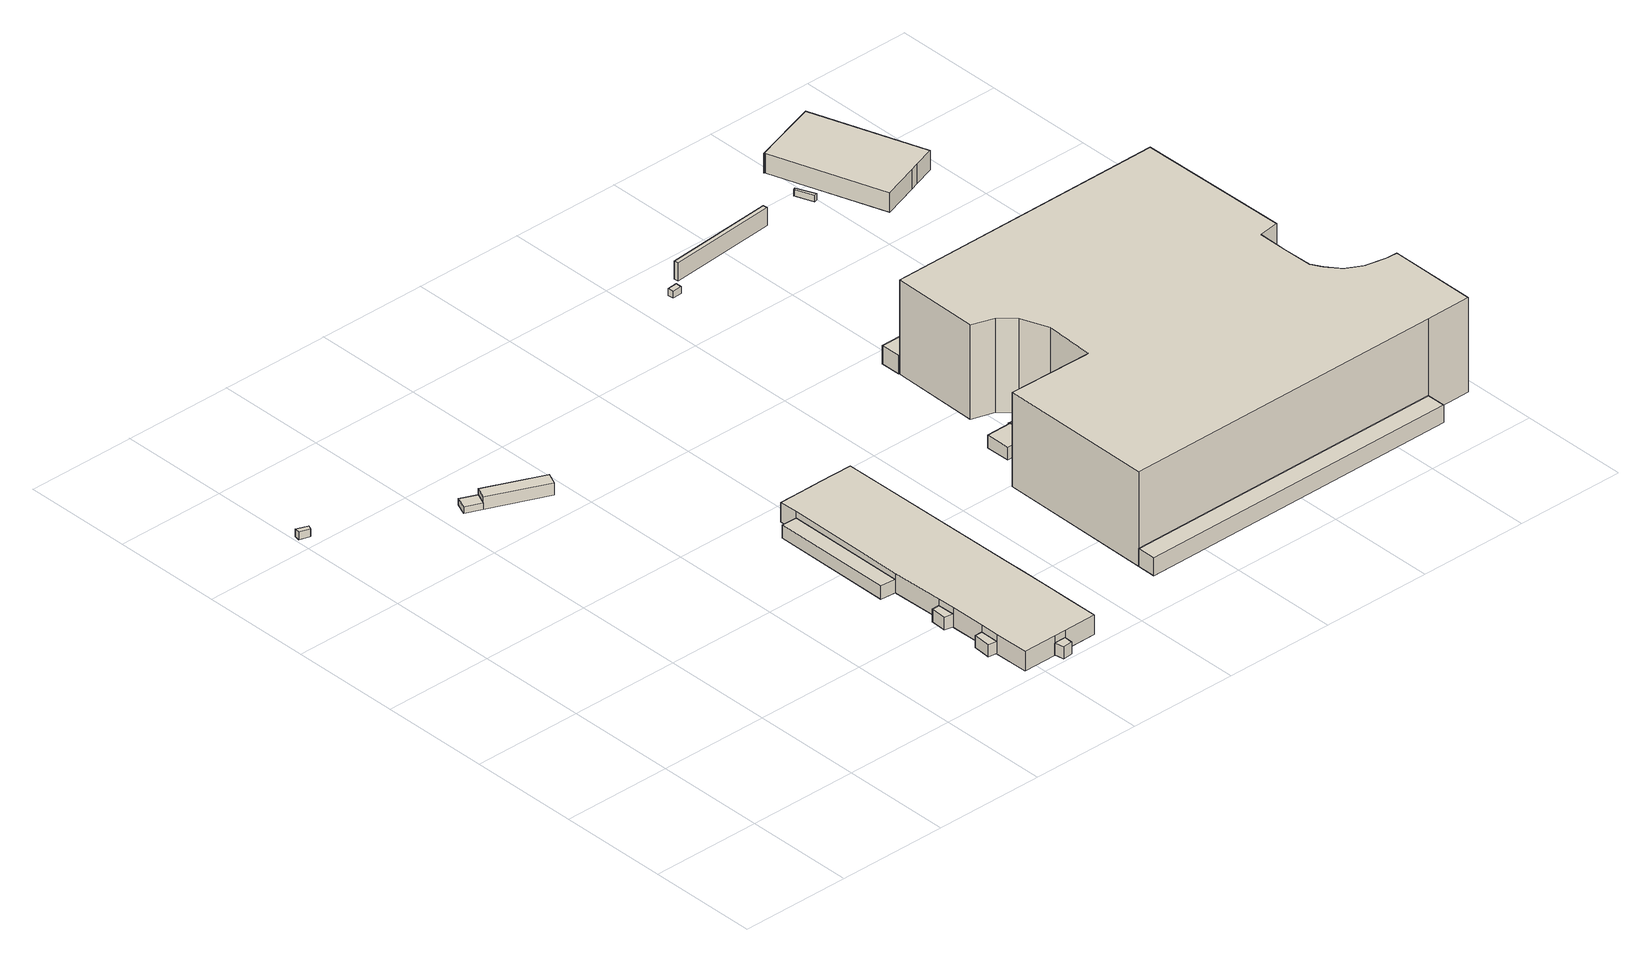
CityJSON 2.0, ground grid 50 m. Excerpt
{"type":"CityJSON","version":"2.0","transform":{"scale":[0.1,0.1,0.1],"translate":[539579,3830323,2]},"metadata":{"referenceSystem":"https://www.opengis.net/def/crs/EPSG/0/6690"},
"CityObjects":{
"building1":{"type":"Building","attributes":{"計測周辺長":15.38,"1/2500図郭":92,"区名":"住之江区","町丁目名称":"南港南２丁目","街区番号":5,"class":"3001","usage":"452","measuredHeight":3.5,"storeysAboveGround":1,"BuildingDetailAttribute.buildingRoofEdgeArea":12.56,"BuildingDetailAttribute.buildingStructureType":"610","BuildingDetailAttribute.buildingStructureOrgType":"2","BuildingDetailAttribute.detailedUsage":"1610","BuildingDetailAttribute.specifiedBuildingCoverageRate":0.6,"BuildingDetailAttribute.surveyYear":2017,"BuildingTsunamiRiskAttribute.description":"1","BuildingTsunamiRiskAttribute.rank":"1","BuildingTsunamiRiskAttribute.depth":0.15,"BuildingHighTideRiskAttribute.description":"1","BuildingHighTideRiskAttribute.rank":"2","BuildingHighTideRiskAttribute.depth":2.67,"BuildingIDAttribute.prefecture":"27","BuildingIDAttribute.city":"27125"},"geometry":[{"type":"Solid","lod":"1","boundaries":[[[[0,1,2,3]],[[2,4,5,3]],[[1,6,4,2]],[[0,7,6,1]],[[3,5,7,0]],[[4,6,7,5]]]]}]},
"building2":{"type":"Building","attributes":{"class":"3001","measuredHeight":3,"BuildingDetailAttribute.specifiedBuildingCoverageRate":0.6,"BuildingDetailAttribute.surveyYear":2017,"BuildingTsunamiRiskAttribute.description":"1","BuildingTsunamiRiskAttribute.rank":"1","BuildingTsunamiRiskAttribute.depth":0.46,"BuildingHighTideRiskAttribute.description":"1","BuildingHighTideRiskAttribute.rank":"2","BuildingHighTideRiskAttribute.depth":2.98,"BuildingIDAttribute.prefecture":"27","BuildingIDAttribute.city":"27125"},"geometry":[{"type":"Solid","lod":"1","boundaries":[[[[8,9,10,11]],[[10,12,13,11]],[[9,14,12,10]],[[8,15,14,9]],[[11,13,15,8]],[[12,14,15,13]]]]}]},
"building3":{"type":"Building","attributes":{"class":"3001","measuredHeight":5.8,"BuildingDetailAttribute.specifiedBuildingCoverageRate":0.6,"BuildingDetailAttribute.surveyYear":2017,"BuildingTsunamiRiskAttribute.description":"1","BuildingTsunamiRiskAttribute.rank":"1","BuildingTsunamiRiskAttribute.depth":0.4,"BuildingHighTideRiskAttribute.description":"1","BuildingHighTideRiskAttribute.rank":"2","BuildingHighTideRiskAttribute.depth":2.92,"BuildingIDAttribute.prefecture":"27","BuildingIDAttribute.city":"27125"},"geometry":[{"type":"Solid","lod":"1","boundaries":[[[[16,17,18,19]],[[18,20,21,19]],[[17,22,20,18]],[[16,23,22,17]],[[19,21,23,16]],[[20,22,23,21]]]]}]},
"building4":{"type":"Building","attributes":{"計測周辺長":389.32,"1/2500図郭":93,"区名":"住之江区","町丁目名称":"南港南２丁目","街区番号":10,"class":"3003","usage":"431","measuredHeight":5.6,"storeysAboveGround":1,"BuildingDetailAttribute.buildingRoofEdgeArea":5432.97,"BuildingDetailAttribute.buildingStructureType":"610","BuildingDetailAttribute.buildingStructureOrgType":"2","BuildingDetailAttribute.detailedUsage":"1720","BuildingDetailAttribute.specifiedBuildingCoverageRate":0.6,"BuildingDetailAttribute.surveyYear":2017,"BuildingTsunamiRiskAttribute.description":"1","BuildingTsunamiRiskAttribute.rank":"1","BuildingTsunamiRiskAttribute.depth":0.21,"BuildingHighTideRiskAttribute.description":"1","BuildingHighTideRiskAttribute.rank":"2","BuildingHighTideRiskAttribute.depth":2.71,"BuildingIDAttribute.prefecture":"27","BuildingIDAttribute.city":"27125"},"geometry":[{"type":"Solid","lod":"1","boundaries":[[[[24,25,26,27]],[[26,28,29,27]],[[25,30,28,26]],[[24,31,30,25]],[[27,29,31,24]],[[28,30,31,29]]]]}]},
"building5":{"type":"Building","attributes":{"計測周辺長":389.32,"1/2500図郭":93,"区名":"住之江区","町丁目名称":"南港南２丁目","街区番号":10,"class":"3003","usage":"431","measuredHeight":5.8,"storeysAboveGround":1,"BuildingDetailAttribute.buildingRoofEdgeArea":5432.97,"BuildingDetailAttribute.buildingStructureType":"610","BuildingDetailAttribute.buildingStructureOrgType":"2","BuildingDetailAttribute.detailedUsage":"1720","BuildingDetailAttribute.specifiedBuildingCoverageRate":0.6,"BuildingDetailAttribute.surveyYear":2017,"BuildingTsunamiRiskAttribute.description":"1","BuildingTsunamiRiskAttribute.rank":"1","BuildingTsunamiRiskAttribute.depth":0.25,"BuildingHighTideRiskAttribute.description":"1","BuildingHighTideRiskAttribute.rank":"2","BuildingHighTideRiskAttribute.depth":2.76,"BuildingIDAttribute.prefecture":"27","BuildingIDAttribute.city":"27125"},"geometry":[{"type":"Solid","lod":"1","boundaries":[[[[32,33,34,35]],[[34,36,37,35]],[[33,38,36,34]],[[32,39,38,33]],[[35,37,39,32]],[[36,38,39,37]]]]}]},
"building6":{"type":"Building","attributes":{"計測周辺長":389.32,"1/2500図郭":93,"区名":"住之江区","町丁目名称":"南港南２丁目","街区番号":10,"class":"3003","usage":"431","measuredHeight":5.6,"storeysAboveGround":1,"BuildingDetailAttribute.buildingRoofEdgeArea":5432.97,"BuildingDetailAttribute.buildingStructureType":"610","BuildingDetailAttribute.buildingStructureOrgType":"2","BuildingDetailAttribute.detailedUsage":"1720","BuildingDetailAttribute.specifiedBuildingCoverageRate":0.6,"BuildingDetailAttribute.surveyYear":2017,"BuildingTsunamiRiskAttribute.description":"1","BuildingTsunamiRiskAttribute.rank":"1","BuildingTsunamiRiskAttribute.depth":0.11,"BuildingHighTideRiskAttribute.description":"1","BuildingHighTideRiskAttribute.rank":"2","BuildingHighTideRiskAttribute.depth":2.43,"BuildingIDAttribute.prefecture":"27","BuildingIDAttribute.city":"27125"},"geometry":[{"type":"Solid","lod":"1","boundaries":[[[[40,41,42,43]],[[42,44,45,43]],[[41,46,44,42]],[[40,47,46,41]],[[43,45,47,40]],[[44,46,47,45]]]]}]},
"building7":{"type":"Building","attributes":{"計測周辺長":389.32,"1/2500図郭":93,"区名":"住之江区","町丁目名称":"南港南２丁目","街区番号":10,"class":"3003","usage":"431","measuredHeight":6.1,"storeysAboveGround":1,"BuildingDetailAttribute.buildingRoofEdgeArea":5432.97,"BuildingDetailAttribute.buildingStructureType":"610","BuildingDetailAttribute.buildingStructureOrgType":"2","BuildingDetailAttribute.detailedUsage":"1720","BuildingDetailAttribute.specifiedBuildingCoverageRate":0.6,"BuildingDetailAttribute.surveyYear":2017,"BuildingTsunamiRiskAttribute.description":"1","BuildingTsunamiRiskAttribute.rank":"1","BuildingTsunamiRiskAttribute.depth":0.46,"BuildingHighTideRiskAttribute.description":"1","BuildingHighTideRiskAttribute.rank":"2","BuildingHighTideRiskAttribute.depth":2.97,"BuildingIDAttribute.prefecture":"27","BuildingIDAttribute.city":"27125"},"geometry":[{"type":"Solid","lod":"1","boundaries":[[[[48,49,50,51]],[[50,52,53,51]],[[49,54,52,50]],[[48,55,54,49]],[[51,53,55,48]],[[52,54,55,53]]]]}]},
"building8":{"type":"Building","attributes":{"計測周辺長":389.32,"1/2500図郭":93,"区名":"住之江区","町丁目名称":"南港南２丁目","街区番号":10,"class":"3001","usage":"431","measuredHeight":9,"storeysAboveGround":1,"BuildingDetailAttribute.buildingRoofEdgeArea":5432.97,"BuildingDetailAttribute.buildingStructureType":"610","BuildingDetailAttribute.buildingStructureOrgType":"2","BuildingDetailAttribute.detailedUsage":"1720","BuildingDetailAttribute.specifiedBuildingCoverageRate":0.6,"BuildingDetailAttribute.surveyYear":2017,"BuildingTsunamiRiskAttribute.description":"1","BuildingTsunamiRiskAttribute.rank":"1","BuildingTsunamiRiskAttribute.depth":0.38,"BuildingHighTideRiskAttribute.description":"1","BuildingHighTideRiskAttribute.rank":"2","BuildingHighTideRiskAttribute.depth":2.24,"BuildingIDAttribute.prefecture":"27","BuildingIDAttribute.city":"27125"},"geometry":[{"type":"Solid","lod":"1","boundaries":[[[[56,57,58,59,60,61,62,63,64,65,66,67,68,69,70,71,48,51]],[[48,72,73,51]],[[71,74,72,48]],[[70,75,74,71]],[[69,76,75,70]],[[68,77,76,69]],[[67,78,77,68]],[[66,79,78,67]],[[65,80,79,66]],[[64,81,80,65]],[[63,82,81,64]],[[62,83,82,63]],[[61,84,83,62]],[[60,85,84,61]],[[59,86,85,60]],[[58,87,86,59]],[[57,88,87,58]],[[56,89,88,57]],[[51,73,89,56]],[[72,74,75,76,77,78,79,80,81,82,83,84,85,86,87,88,89,73]]]]}]},
"building9":{"type":"Building","attributes":{"計測周辺長":389.32,"1/2500図郭":93,"区名":"住之江区","町丁目名称":"南港南２丁目","街区番号":10,"class":"3003","usage":"431","measuredHeight":5.6,"storeysAboveGround":1,"BuildingDetailAttribute.buildingRoofEdgeArea":5432.97,"BuildingDetailAttribute.buildingStructureType":"610","BuildingDetailAttribute.buildingStructureOrgType":"2","BuildingDetailAttribute.detailedUsage":"1720","BuildingDetailAttribute.specifiedBuildingCoverageRate":0.6,"BuildingDetailAttribute.surveyYear":2017,"BuildingHighTideRiskAttribute.description":"1","BuildingHighTideRiskAttribute.rank":"2","BuildingHighTideRiskAttribute.depth":2.35,"BuildingIDAttribute.prefecture":"27","BuildingIDAttribute.city":"27125"},"geometry":[{"type":"Solid","lod":"1","boundaries":[[[[90,91,92,93]],[[92,94,95,93]],[[91,96,94,92]],[[90,97,96,91]],[[93,95,97,90]],[[94,96,97,95]]]]}]},
"building10":{"type":"Building","attributes":{"計測周辺長":389.32,"1/2500図郭":93,"区名":"住之江区","町丁目名称":"南港南２丁目","街区番号":10,"class":"3003","usage":"431","measuredHeight":5.6,"storeysAboveGround":1,"BuildingDetailAttribute.buildingRoofEdgeArea":5432.97,"BuildingDetailAttribute.buildingStructureType":"610","BuildingDetailAttribute.buildingStructureOrgType":"2","BuildingDetailAttribute.detailedUsage":"1720","BuildingDetailAttribute.specifiedBuildingCoverageRate":0.6,"BuildingDetailAttribute.surveyYear":2017,"BuildingHighTideRiskAttribute.description":"1","BuildingHighTideRiskAttribute.rank":"2","BuildingHighTideRiskAttribute.depth":2.47,"BuildingIDAttribute.prefecture":"27","BuildingIDAttribute.city":"27125"},"geometry":[{"type":"Solid","lod":"1","boundaries":[[[[98,99,100,101]],[[100,102,103,101]],[[99,104,102,100]],[[98,105,104,99]],[[101,103,105,98]],[[102,104,105,103]]]]}]},
"building11":{"type":"Building","attributes":{"class":"3003","measuredHeight":5.9,"BuildingDetailAttribute.specifiedBuildingCoverageRate":0.6,"BuildingDetailAttribute.surveyYear":2017,"BuildingTsunamiRiskAttribute.description":"1","BuildingTsunamiRiskAttribute.rank":"1","BuildingTsunamiRiskAttribute.depth":0.19,"BuildingHighTideRiskAttribute.description":"1","BuildingHighTideRiskAttribute.rank":"2","BuildingHighTideRiskAttribute.depth":2.72,"BuildingIDAttribute.prefecture":"27","BuildingIDAttribute.city":"27125"},"geometry":[{"type":"Solid","lod":"1","boundaries":[[[[106,107,108,109]],[[108,110,111,109]],[[107,112,110,108]],[[106,113,112,107]],[[109,111,113,106]],[[110,112,113,111]]]]}]},
"building12":{"type":"Building","attributes":{"class":"3001","measuredHeight":5.9,"BuildingDetailAttribute.specifiedBuildingCoverageRate":0.6,"BuildingDetailAttribute.surveyYear":2017,"BuildingHighTideRiskAttribute.description":"1","BuildingHighTideRiskAttribute.rank":"2","BuildingHighTideRiskAttribute.depth":2.78,"BuildingIDAttribute.prefecture":"27","BuildingIDAttribute.city":"27125"},"geometry":[{"type":"Solid","lod":"1","boundaries":[[[[114,115,116,117]],[[116,118,119,117]],[[115,120,118,116]],[[114,121,120,115]],[[117,119,121,114]],[[118,120,121,119]]]]}]},
"building13":{"type":"Building","attributes":{"class":"3001","measuredHeight":3,"BuildingDetailAttribute.specifiedBuildingCoverageRate":0.6,"BuildingDetailAttribute.surveyYear":2017,"BuildingHighTideRiskAttribute.description":"1","BuildingHighTideRiskAttribute.rank":"3","BuildingHighTideRiskAttribute.depth":3.05,"BuildingIDAttribute.prefecture":"27","BuildingIDAttribute.city":"27125"},"geometry":[{"type":"Solid","lod":"1","boundaries":[[[[122,123,124,125]],[[124,126,127,125]],[[123,128,126,124]],[[122,129,128,123]],[[125,127,129,122]],[[126,128,129,127]]]]}]},
"building14":{"type":"Building","attributes":{"class":"3001","measuredHeight":3.2,"BuildingDetailAttribute.specifiedBuildingCoverageRate":0.6,"BuildingDetailAttribute.surveyYear":2017,"BuildingHighTideRiskAttribute.description":"1","BuildingHighTideRiskAttribute.rank":"3","BuildingHighTideRiskAttribute.depth":3.06,"BuildingIDAttribute.prefecture":"27","BuildingIDAttribute.city":"27125"},"geometry":[{"type":"Solid","lod":"1","boundaries":[[[[130,131,132,133]],[[132,134,135,133]],[[131,136,134,132]],[[130,137,136,131]],[[133,135,137,130]],[[134,136,137,135]]]]}]},
"building15":{"type":"Building","attributes":{"計測周辺長":200.46,"1/2500図郭":93,"区名":"住之江区","町丁目名称":"南港南２丁目","街区番号":4,"class":"3003","usage":"431","measuredHeight":3.3,"storeysAboveGround":2,"BuildingDetailAttribute.buildingRoofEdgeArea":1488.97,"BuildingDetailAttribute.buildingStructureType":"610","BuildingDetailAttribute.buildingStructureOrgType":"2","BuildingDetailAttribute.detailedUsage":"1720","BuildingDetailAttribute.specifiedBuildingCoverageRate":0.6,"BuildingDetailAttribute.surveyYear":2017,"BuildingHighTideRiskAttribute.description":"1","BuildingHighTideRiskAttribute.rank":"2","BuildingHighTideRiskAttribute.depth":2.58,"BuildingIDAttribute.prefecture":"27","BuildingIDAttribute.city":"27125"},"geometry":[{"type":"Solid","lod":"1","boundaries":[[[[138,139,140,141]],[[140,142,143,141]],[[139,144,142,140]],[[138,145,144,139]],[[141,143,145,138]],[[142,144,145,143]]]]}]},
"building16":{"type":"Building","attributes":{"class":"3003","measuredHeight":8.2,"BuildingDetailAttribute.specifiedBuildingCoverageRate":0.6,"BuildingDetailAttribute.surveyYear":2017,"BuildingHighTideRiskAttribute.description":"1","BuildingHighTideRiskAttribute.rank":"2","BuildingHighTideRiskAttribute.depth":2.55,"BuildingIDAttribute.prefecture":"27","BuildingIDAttribute.city":"27125"},"geometry":[{"type":"Solid","lod":"1","boundaries":[[[[146,147,148,149]],[[148,150,151,149]],[[147,152,150,148]],[[146,153,152,147]],[[149,151,153,146]],[[150,152,153,151]]]]}]},
"building17":{"type":"Building","attributes":{"計測周辺長":200.46,"1/2500図郭":93,"区名":"住之江区","町丁目名称":"南港南２丁目","街区番号":4,"class":"3001","usage":"431","measuredHeight":8.4,"storeysAboveGround":2,"BuildingDetailAttribute.buildingRoofEdgeArea":1488.97,"BuildingDetailAttribute.buildingStructureType":"610","BuildingDetailAttribute.buildingStructureOrgType":"2","BuildingDetailAttribute.detailedUsage":"1720","BuildingDetailAttribute.specifiedBuildingCoverageRate":0.6,"BuildingDetailAttribute.surveyYear":2017,"BuildingHighTideRiskAttribute.description":"1","BuildingHighTideRiskAttribute.rank":"2","BuildingHighTideRiskAttribute.depth":2.87,"BuildingIDAttribute.prefecture":"27","BuildingIDAttribute.city":"27125"},"geometry":[{"type":"Solid","lod":"1","boundaries":[[[[154,155,156,157]],[[156,158,159,157]],[[155,160,158,156]],[[154,161,160,155]],[[157,159,161,154]],[[158,160,161,159]]]]}]},
"building18":{"type":"Building","attributes":{"計測周辺長":699.58,"1/2500図郭":93,"区名":"住之江区","町丁目名称":"南港南２丁目","街区番号":4,"class":"3002","usage":"431","measuredHeight":43.5,"storeysAboveGround":7,"BuildingDetailAttribute.buildingRoofEdgeArea":25941.01,"BuildingDetailAttribute.buildingStructureType":"603","BuildingDetailAttribute.buildingStructureOrgType":"3","BuildingDetailAttribute.detailedUsage":"1720","BuildingDetailAttribute.specifiedBuildingCoverageRate":0.6,"BuildingDetailAttribute.surveyYear":2017,"BuildingTsunamiRiskAttribute.description":"1","BuildingTsunamiRiskAttribute.rank":"1","BuildingTsunamiRiskAttribute.depth":0.15,"BuildingHighTideRiskAttribute.description":"1","BuildingHighTideRiskAttribute.rank":"3","BuildingHighTideRiskAttribute.depth":3.15,"BuildingIDAttribute.prefecture":"27","BuildingIDAttribute.city":"27125"},"geometry":[{"type":"Solid","lod":"1","boundaries":[[[[162,163,164,165,166,167,168,169,170,171,172,173,149,148,174,175,176,177,178,179,180,181]],[[180,182,183,181]],[[179,184,182,180]],[[178,185,184,179]],[[177,186,185,178]],[[176,187,186,177]],[[175,188,187,176]],[[174,189,188,175]],[[148,190,189,174]],[[149,191,190,148]],[[173,192,191,149]],[[172,193,192,173]],[[171,194,193,172]],[[170,195,194,171]],[[169,196,195,170]],[[168,197,196,169]],[[167,198,197,168]],[[166,199,198,167]],[[165,200,199,166]],[[164,201,200,165]],[[163,202,201,164]],[[162,203,202,163]],[[181,183,203,162]],[[182,184,185,186,187,188,189,190,191,192,193,194,195,196,197,198,199,200,201,202,203,183]]]]}]},
"building19":{"type":"Building","attributes":{"計測周辺長":699.58,"1/2500図郭":93,"区名":"住之江区","町丁目名称":"南港南２丁目","街区番号":4,"class":"3003","usage":"431","measuredHeight":8.5,"storeysAboveGround":7,"BuildingDetailAttribute.buildingRoofEdgeArea":25941.01,"BuildingDetailAttribute.buildingStructureType":"603","BuildingDetailAttribute.buildingStructureOrgType":"3","BuildingDetailAttribute.detailedUsage":"1720","BuildingDetailAttribute.specifiedBuildingCoverageRate":0.6,"BuildingDetailAttribute.surveyYear":2017,"BuildingHighTideRiskAttribute.description":"1","BuildingHighTideRiskAttribute.rank":"2","BuildingHighTideRiskAttribute.depth":2.4,"BuildingIDAttribute.prefecture":"27","BuildingIDAttribute.city":"27125"},"geometry":[{"type":"Solid","lod":"1","boundaries":[[[[204,205,206,162,181]],[[162,207,208,181]],[[206,209,207,162]],[[205,210,209,206]],[[204,211,210,205]],[[181,208,211,204]],[[207,209,210,211,208]]]]}]},
"building20":{"type":"Building","attributes":{"class":"3001","BuildingDetailAttribute.specifiedBuildingCoverageRate":0.6,"BuildingDetailAttribute.surveyYear":2017,"BuildingHighTideRiskAttribute.description":"1","BuildingHighTideRiskAttribute.rank":"2","BuildingHighTideRiskAttribute.depth":2.51,"BuildingIDAttribute.prefecture":"27","BuildingIDAttribute.city":"27125"},"geometry":[{"type":"Solid","lod":"1","boundaries":[[[[212,213,214,215]],[[214,216,217,215]],[[213,218,216,214]],[[212,219,218,213]],[[215,217,219,212]],[[216,218,219,217]]]]}]},
"building21":{"type":"Building","attributes":{"計測周辺長":173.26,"1/2500図郭":93,"区名":"住之江区","町丁目名称":"南港南２丁目","街区番号":4,"class":"3001","usage":"422","measuredHeight":9,"storeysAboveGround":2,"BuildingDetailAttribute.buildingRoofEdgeArea":1750.75,"BuildingDetailAttribute.buildingStructureType":"610","BuildingDetailAttribute.buildingStructureOrgType":"2","BuildingDetailAttribute.detailedUsage":"1405","BuildingDetailAttribute.specifiedBuildingCoverageRate":0.6,"BuildingDetailAttribute.surveyYear":2017,"BuildingHighTideRiskAttribute.description":"1","BuildingHighTideRiskAttribute.rank":"2","BuildingHighTideRiskAttribute.depth":2.49,"BuildingIDAttribute.prefecture":"27","BuildingIDAttribute.city":"27125"},"geometry":[{"type":"Solid","lod":"1","boundaries":[[[[220,221,222,223,224,225,226,227]],[[226,228,229,227]],[[225,230,228,226]],[[224,231,230,225]],[[223,232,231,224]],[[222,233,232,223]],[[221,234,233,222]],[[220,235,234,221]],[[227,229,235,220]],[[228,230,231,232,233,234,235,229]]]]}]}
},
"vertices":[
[8,2561,15],[13,2586,15],[66,2566,15],[56,2546,15],[66,2566,50],[56,2546,50],[13,2586,50],[8,2561,50],
[666,2241,9],[593,2272,9],[617,2327,9],[690,2295,9],[617,2327,39],[690,2295,39],[593,2272,39],[666,2241,39],
[953,2182,10],[929,2128,10],[666,2241,10],[690,2295,10],[666,2241,67],[690,2295,67],[929,2128,67],[953,2182,67],
[1444,208,14],[1404,213,14],[1410,293,14],[1445,293,14],[1410,293,69],[1445,293,69],[1404,213,69],[1444,208,69],
[1444,451,13],[1404,458,13],[1408,530,13],[1443,531,13],[1408,530,71],[1443,531,71],[1404,458,71],[1444,451,71],
[1653,53,13],[1650,13,13],[1606,10,13],[1600,52,13],[1606,10,69],[1600,52,69],[1650,13,69],[1653,53,69],
[1438,770,11],[1368,775,11],[1370,1330,11],[1440,1328,11],[1370,1330,72],[1440,1328,72],[1368,775,72],[1438,770,72],
[1439,1413,11],[1597,1414,11],[1644,1415,11],[1799,1414,11],[1803,537,11],[1804,449,11],[1805,294,11],[1804,207,11],[1805,54,11],[1653,53,11],[1600,52,11],[1445,51,11],[1444,208,11],[1445,293,11],[1444,451,11],[1443,531,11],[1438,770,101],[1440,1328,101],[1443,531,101],[1444,451,101],[1445,293,101],[1444,208,101],[1445,51,101],[1600,52,101],[1653,53,101],[1805,54,101],[1804,207,101],[1805,294,101],[1804,449,101],[1803,537,101],[1799,1414,101],[1644,1415,101],[1597,1414,101],[1439,1413,101],
[1805,294,12],[1830,290,12],[1831,210,12],[1804,207,12],[1831,210,68],[1804,207,68],[1830,290,68],[1805,294,68],
[1803,537,12],[1833,534,12],[1831,452,12],[1804,449,12],[1831,452,68],[1804,449,68],[1833,534,68],[1803,537,68],
[1594,1445,13],[1643,1445,13],[1643,1416,13],[1595,1416,13],[1643,1416,72],[1595,1416,72],[1643,1445,72],[1594,1445,72],
[2344,1123,20],[2343,1235,20],[2460,1236,20],[2461,1124,20],[2460,1236,79],[2461,1124,79],[2343,1235,79],[2344,1123,79],
[2480,1200,20],[2480,1237,20],[2501,1237,20],[2501,1200,20],[2501,1237,50],[2501,1200,50],[2480,1237,50],[2480,1200,50],
[2481,1248,20],[2481,1270,20],[2504,1270,20],[2504,1248,20],[2504,1270,52],[2504,1248,52],[2481,1270,52],[2481,1248,52],
[2193,2817,13],[2193,2790,13],[2150,2787,13],[2148,2814,13],[2150,2787,45],[2148,2814,45],[2193,2790,45],[2193,2817,45],
[3732,187,19],[2229,180,19],[2229,266,19],[3731,273,19],[2229,266,100],[3731,273,100],[2229,180,100],[3732,187,100],
[2239,2878,13],[2739,2923,13],[2742,2903,13],[2242,2858,13],[2742,2903,96],[2242,2858,96],[2739,2923,96],[2239,2878,96],
[3731,1833,19],[3732,1833,19],[3739,1131,19],[3646,1117,19],[3645,980,19],[3647,849,19],[3674,800,19],[3723,740,19],[3795,700,19],[3891,681,19],[3942,678,19],[3939,274,19],[2237,983,19],[2626,978,19],[2637,1203,19],[2590,1328,19],[2525,1390,19],[2424,1420,19],[2432,1825,19],[3729,1833,19],[2432,1825,454],[3729,1833,454],[2424,1420,454],[2525,1390,454],[2590,1328,454],[2637,1203,454],[2626,978,454],[2237,983,454],[2229,266,454],[3731,273,454],[3939,274,454],[3942,678,454],[3891,681,454],[3795,700,454],[3723,740,454],[3674,800,454],[3647,849,454],[3645,980,454],[3646,1117,454],[3739,1131,454],[3732,1833,454],[3731,1833,454],
[2431,1828,19],[2431,1920,19],[3731,1926,19],[3731,1833,103],[3729,1833,103],[3731,1926,103],[2431,1920,103],[2431,1828,103],
[2948,2977,16],[2956,2982,16],[2992,2898,16],[2979,2893,16],[2992,2898,46],[2979,2893,46],[2956,2982,46],[2948,2977,46],
[3273,3265,18],[3443,2750,18],[3341,2716,18],[3303,2703,18],[3139,2647,18],[2968,3160,18],[2967,3162,18],[2966,3165,18],[2967,3162,108],[2966,3165,108],[2968,3160,108],[3139,2647,108],[3303,2703,108],[3341,2716,108],[3443,2750,108],[3273,3265,108]
]}
